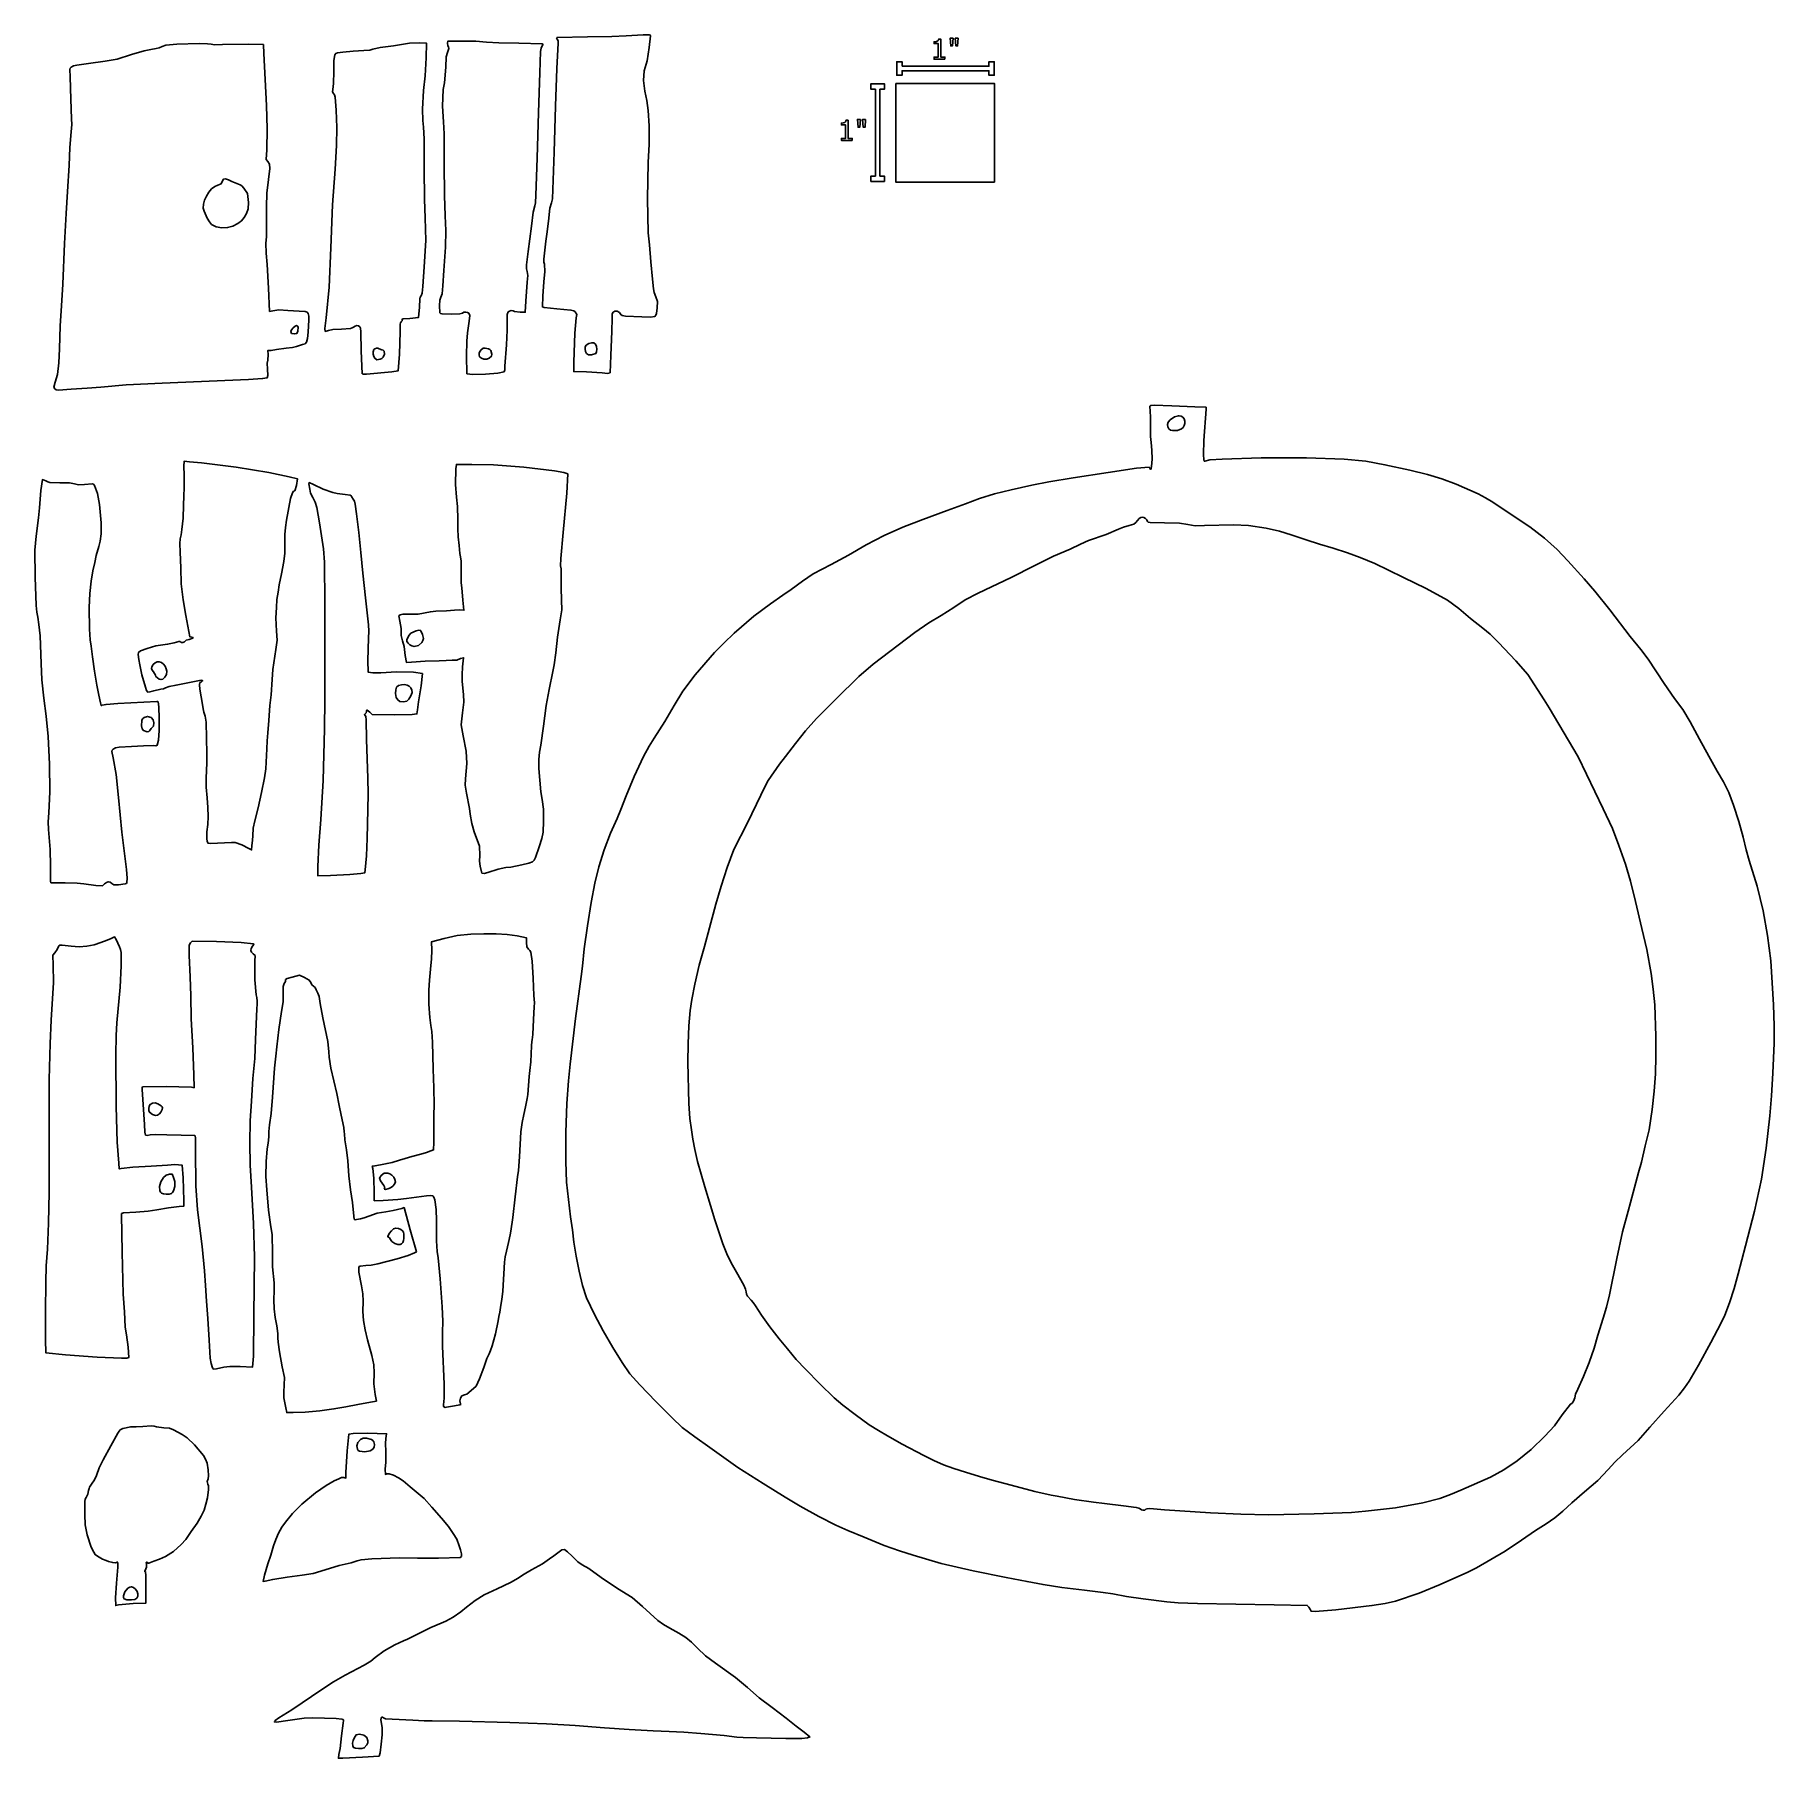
# Model space of a CAD drawing. Extents: x 7 to 454, y 0 to 443.
import ezdxf

# ---------------------------------------------------------------- set-up
doc = ezdxf.new("R2010")
doc.units = 0

msp = doc.modelspace()

# ---------------------------------------------------------------- linework, layer by layer
at = {"layer": 'Layer 1', "color": 7}
for points in [[(152.76585, 356.47285), (148.70471, 356.70033), (145.43814, 356.77753), (145.49094, 359.220666), (145.759012, 366.681607), (146.06631, 370.599582), (146.212402, 371.412374), (145.83546, 372.123942), (145.428903, 372.387785), (144.69922, 372.570034), (141.06725, 372.880722), (137.83604, 373.23285), (137.38669, 373.403706), (137.49361, 376.185738), (137.75469, 379.850634), (138.030064, 382.542303), (137.89065, 384.40491), (137.762054, 384.879146), (137.759872, 385.648078), (138.28701, 390.355986), (138.54569, 392.12169), (138.90693, 395.477178), (139.302125, 398.785685), (139.74421, 400.190934), (139.929071, 401.177503), (140.098824, 403.651895), (140.40099, 413.222586), (140.7711, 425.052849), (141.12121, 434.764263), (141.39128, 441.261131), (141.415127, 441.855691), (141.20916, 442.258884), (141.017519, 442.551342), (141.14486, 442.73658), (148.96961, 442.901555), (155.264957, 442.973526), (158.94591, 443.160226), (163.27187, 443.410064), (164.846496, 443.365888), (165.121774, 443.286152), (165.17799, 443.151393), (164.86513, 440.185166), (164.30953, 436.742027), (163.544319, 434.098609), (163.42155, 431.674266), (163.744401, 428.883229), (164.24594, 426.465419), (164.62421, 423.948787), (164.823882, 419.965801), (164.827554, 415.259773), (164.61782, 410.574018), (164.442562, 401.243788), (164.59042, 392.475474), (164.92722, 389.385474), (165.29736, 384.97119), (165.73599, 380.556918), (166.00494, 378.065202), (166.135849, 377.101509), (166.53168, 376.009386), (166.963432, 374.790893), (166.88058, 373.203966), (166.710715, 371.690368), (166.569524, 371.252417), (166.312999, 370.980082), (165.220458, 370.791416), (162.96612, 370.842678), (158.735649, 371.042493), (157.882485, 371.205599), (157.58008, 371.443242), (157.206512, 372.007367), (156.651977, 372.313554), (156.045929, 372.326233), (155.51782, 372.009834), (155.292365, 371.505222), (155.33586, 370.42911), (155.26306, 367.19007), (154.99216, 360.922302), (154.80205, 356.46388), (154.166635, 356.307248), (152.76595, 356.47388), (152.76585, 356.47285)], [(11.86402, 352.31522), (11.674006, 352.800584), (11.99646, 354.03678), (12.53901, 356.04798), (12.962903, 359.001149), (13.08258, 362.581118), (13.3048, 368.496238), (13.60324, 373.705098), (13.90806, 379.267098), (14.38461, 389.684792), (14.77107, 397.453928), (15.11288, 403.1042), (15.53764, 409.813904), (15.79393, 414.419504), (16.08695, 418.4411), (16.29057, 420.364166), (16.18837, 421.832552), (15.97971, 426.816092), (15.81585, 432.591584), (15.737088, 434.487987), (15.845831, 434.838111), (16.08626, 435.094304), (16.658991, 435.411179), (17.53026, 435.594548), (20.58187, 436.044224), (24.81958, 436.643648), (27.891344, 437.171942), (31.61758, 438.301976), (34.852619, 439.316784), (36.61021, 439.64834), (37.94148, 439.902752), (38.75638, 440.095856), (39.49533, 440.423384), (40.475454, 440.731779), (43.27126, 440.978012), (49.032219, 441.173654), (51.141165, 441.121831), (52.1097, 440.970812), (52.974646, 440.857872), (55.04029, 440.875892), (61.817058, 440.98175), (65.57992, 440.888492), (65.70232, 438.624332), (66.34395, 425.264096), (66.553078, 419.215925), (66.42055, 413.843024), (66.26244, 411.33878), (66.72957, 410.783624), (67.114086, 410.118992), (67.19354, 409.050152), (66.91299, 406.194416), (66.427908, 402.686035), (66.3473, 399.131564), (66.344859, 391.434687), (66.20027, 389.76566), (66.23781, 387.266885), (66.56098, 384.339228), (66.8508, 378.207878), (67.17995, 372.244548), (67.97659, 372.386268), (69.576998, 372.655444), (71.85047, 372.475168), (74.80737, 372.314288), (76.355721, 372.258059), (76.818037, 372.06375), (77.107414, 371.674854), (77.250077, 371.028527), (77.272252, 370.061924), (77.06004, 366.916518), (76.896131, 365.266573), (76.671941, 364.342512), (76.279851, 363.906886), (75.61224, 363.722248), (74.10561, 363.253738), (73.047798, 362.957159), (71.45702, 362.755988), (68.96357, 362.417058), (67.53974, 362.228158), (66.73275, 362.228158), (66.81045, 361.154548), (66.68996, 359.697838), (66.574133, 358.944838), (66.64066, 357.372448), (66.709987, 355.800711), (66.57266, 355.19258), (65.358854, 354.953056), (61.69986, 354.7088), (39.47508, 353.75022), (30.25507, 353.340956), (23.71004, 352.77174), (20.17862, 352.51308), (16.07941, 352.25344), (12.856943, 352.005094), (12.206409, 352.088564), (11.86412, 352.31534), (11.86402, 352.31522)], [(90.94439, 356.19637), (90.76421, 362.1413), (90.653061, 367.037236), (90.549227, 367.903183), (90.37902, 368.257472), (90.022207, 368.512062), (89.603661, 368.587433), (89.165535, 368.484923), (88.74998, 368.205872), (88.448025, 367.987008), (87.977897, 367.855368), (85.64862, 367.71326), (83.416882, 367.571964), (82.28886, 367.317152), (81.46698, 367.103504), (81.40108, 367.82924), (81.74279, 370.633724), (82.474981, 378.489999), (82.8803, 388.643984), (83.3168, 399.679676), (84.024872, 408.840649), (84.380424, 414.955576), (84.442026, 419.524259), (84.26825, 424.046504), (84.031753, 427.353942), (83.883146, 427.953614), (83.65004, 428.291914), (83.339011, 428.767568), (83.43824, 429.351341), (83.589804, 430.878905), (83.66021, 433.949315), (83.696883, 436.822109), (83.93139, 438.252866), (84.200874, 438.593586), (84.613468, 438.773124), (85.99285, 438.914422), (88.70833, 439.210531), (91.44518, 439.39639), (92.921865, 439.472872), (93.74062, 439.691506), (95.59462, 440.106428), (99.03775, 440.604985), (103.148759, 441.219985), (105.83575, 441.320643), (107.51317, 441.262193), (107.44997, 437.465914), (107.233555, 432.850405), (106.72947, 429.078784), (106.554443, 424.28355), (106.608052, 421.388212), (106.75227, 419.612182), (106.915138, 416.607115), (106.97299, 409.03795), (107.041221, 401.054494), (107.22394, 396.324826), (107.361018, 390.488822), (106.96111, 383.699998), (106.59479, 378.667714), (106.457965, 376.930736), (106.14267, 376.241458), (105.945982, 375.953187), (105.82653, 375.494722), (105.70947, 373.328038), (105.51655, 370.685254), (103.23034, 370.438066), (101.568904, 370.296779), (101.26657, 370.211484), (101.24474, 370.104346), (101.291176, 369.864307), (101.05481, 369.56197), (100.856228, 369.32353), (100.753116, 368.944033), (100.74189, 367.019026), (100.599631, 361.249682), (100.291, 356.97721), (98.64654, 356.70807), (92.13166, 356.13939), (91.317861, 356.101702), (90.9445, 356.19639), (90.94439, 356.19637)], [(117.9552, 356.18751), (117.84492, 360.822501), (117.893371, 364.613257), (118.09603, 366.714417), (118.56554, 369.772233), (118.687925, 371.209138), (118.46114, 371.758653), (118.08837, 371.996825), (117.606531, 372.092589), (117.135351, 372.040466), (116.79456, 371.834973), (116.083658, 371.622117), (113.85396, 371.570109), (111.563196, 371.621289), (111.159195, 371.714593), (111.00932, 371.879109), (110.88244, 373.777245), (110.948354, 375.170352), (111.25195, 375.896109), (111.578448, 376.763944), (111.74458, 378.809529), (112.0162, 382.782381), (112.39261, 388.785801), (112.529281, 393.048778), (112.37931, 396.819789), (112.198535, 402.101729), (112.11646, 410.239197), (112.047673, 417.918484), (111.88296, 420.989991), (111.679954, 425.074704), (111.85116, 429.308878), (112.19933, 431.074591), (112.48334, 435.047443), (112.63705, 437.744826), (112.9287, 438.893301), (113.248112, 439.896525), (113.223183, 440.278279), (113.07278, 440.552611), (112.94036, 441.250067), (112.99836, 441.757146), (116.79464, 441.807066), (120.273291, 441.778027), (122.97462, 441.555761), (126.156769, 441.314046), (131.29947, 441.218471), (137.43367, 441.063096), (137.482651, 440.844212), (137.24472, 440.427103), (137.026881, 440.005739), (136.897086, 439.107723), (136.72898, 433.594365), (136.40302, 423.393741), (136.01917, 411.651765), (135.723205, 402.172626), (135.574865, 400.175887), (135.39433, 399.380073), (134.95258, 397.748777), (134.53711, 394.171221), (133.74403, 387.638085), (133.293825, 384.220666), (133.290796, 383.21087), (133.42574, 382.504401), (133.603159, 381.519282), (133.45924, 379.780665), (133.08968, 374.924961), (132.95092, 372.011541), (131.65454, 372.036621), (130.16252, 372.257337), (129.822059, 372.422845), (129.360374, 372.444397), (128.893415, 372.333188), (128.53713, 372.100413), (128.290961, 371.495004), (128.33133, 369.896193), (128.328599, 367.415865), (128.09438, 363.671505), (127.7431, 358.140345), (127.679569, 357.235426), (127.52135, 356.71118), (125.909837, 356.384442), (122.697862, 356.129114), (119.506119, 356.033909), (117.9553, 356.18754), (117.9552, 356.18751)], [(240.95809, 437.140546), (238.16228, 437.140546), (238.16228, 437.667795), (239.23759, 437.667795), (239.23759, 441.129603), (238.16228, 441.129603), (238.16228, 441.601352), (238.63056, 441.636042), (239.00865, 441.743573), (239.2584, 441.962104), (239.36593, 442.322853), (239.90359, 442.322853), (239.90359, 437.667797), (240.95809, 437.667797), (240.95809, 437.140546)], [(243.05321, 442.537913), (242.90405, 440.52951), (242.44618, 440.52951), (242.29702, 442.537913), (243.05321, 442.537913)], [(244.39215, 442.537913), (244.24299, 440.52951), (243.78511, 440.52951), (243.63596, 442.537913), (244.39215, 442.537913)], [(229.929728, 435.302555), (252.276179, 435.302555), (252.276179, 436.471833), (253.658786, 436.471833), (253.658786, 432.993232), (252.276179, 432.993232), (252.276179, 434.162509), (229.929728, 434.162509), (229.929728, 432.993232), (228.547121, 432.993232), (228.547121, 436.471833), (229.929728, 436.471833), (229.929728, 435.302555)], [(224.227207, 429.414585), (224.227207, 407.068131), (225.396484, 407.068131), (225.396484, 405.685518), (221.917879, 405.685518), (221.917879, 407.068131), (223.087156, 407.068131), (223.087156, 429.414585), (221.917879, 429.414585), (221.917879, 430.797196), (225.396484, 430.797196), (225.396484, 429.414585), (224.227207, 429.414585)], [(228.30887, 430.923791), (253.70887, 430.923791), (253.70887, 405.523791), (228.30887, 405.523791), (228.30887, 430.923791)], [(217.11303, 416.228748), (214.31722, 416.228748), (214.31722, 416.755997), (215.39253, 416.755997), (215.39253, 420.217804), (214.31722, 420.217804), (214.31722, 420.689554), (214.7855, 420.724244), (215.16359, 420.831775), (215.41334, 421.050306), (215.52087, 421.411056), (216.05853, 421.411056), (216.05853, 416.756), (217.11303, 416.756), (217.11303, 416.228748)], [(219.20815, 421.626115), (219.05899, 419.617712), (218.60112, 419.617712), (218.45196, 421.626115), (219.20815, 421.626115)], [(220.54708, 421.626115), (220.39793, 419.617712), (219.94005, 419.617712), (219.7909, 421.626115), (220.54708, 421.626115)], [(57.66354, 394.174784), (58.953753, 394.876994), (59.89373, 395.582319), (60.597405, 396.396052), (61.17871, 397.423484), (61.635705, 398.657731), (61.70954, 400.304312), (61.48881, 402.614324), (60.566465, 403.93365), (59.9758, 404.531359), (59.56987, 404.78162), (57.48523, 405.674348), (56.558145, 406.14096), (55.802868, 406.326936), (55.277792, 406.228295), (55.04131, 405.841052), (54.68076, 405.088277), (53.86151, 404.704232), (53.032617, 404.376684), (52.233749, 403.755143), (51.504456, 402.913733), (50.88429, 401.926576), (50.4128, 400.867795), (50.129536, 399.811513), (50.07405, 398.831854), (50.28589, 398.00294), (51.11786, 396.26294), (51.680067, 395.286767), (52.24289, 394.643324), (53.424298, 394.047663), (54.869575, 393.758223), (56.356672, 393.794199), (57.66354, 394.174784), (57.66354, 394.174784)], [(74.43843, 367.180648), (74.518997, 368.194544), (74.377525, 368.482162), (74.1236, 368.584538), (73.717914, 368.410917), (73.238209, 367.996042), (72.83789, 367.498898), (72.67036, 367.078468), (72.833924, 366.576368), (73.57585, 366.465678), (74.176479, 366.569637), (74.43843, 367.180648), (74.43843, 367.180648)], [(95.61136, 359.952872), (96.05337, 360.156088), (96.397134, 360.467679), (96.763199, 361.257383), (96.65611, 362.004764), (96.40843, 362.263453), (96.02242, 362.392604), (95.33858, 362.613308), (95.030728, 362.760204), (94.634048, 362.769599), (94.257913, 362.656211), (94.0117, 362.43476), (93.838868, 361.88077), (93.830785, 361.255991), (93.975807, 360.663904), (94.26229, 360.207992), (94.800509, 359.806166), (95.61136, 359.952872), (95.61136, 359.952872)], [(123.68565, 360.215193), (124.245259, 360.7122), (124.38441, 361.276545), (124.141534, 362.162701), (123.868844, 362.466136), (123.52779, 362.625561), (122.60593, 362.834253), (122.128531, 362.81245), (121.59063, 362.389941), (121.240503, 361.952391), (121.062512, 361.510484), (121.056013, 361.061104), (121.22036, 360.601137), (121.655502, 360.178368), (122.309954, 359.957697), (123.035931, 359.96226), (123.68565, 360.215193), (123.68565, 360.215193)], [(151.08257, 361.393994), (151.287707, 361.816831), (151.352875, 362.492453), (151.279316, 363.217544), (151.06827, 363.788786), (150.646903, 364.122462), (150.052353, 364.187612), (149.363875, 363.992275), (148.66073, 363.54449), (148.409744, 363.128068), (148.344603, 362.547272), (148.4596, 361.938324), (148.74903, 361.437446), (149.224905, 361.102851), (149.97915, 361.090574), (151.08272, 361.393994), (151.08257, 361.393994)], [(294.799279, 348.101044), (293.920721, 348.026517), (293.698058, 347.84783), (293.912622, 345.128513), (293.903745, 342.053359), (293.873209, 340.026384), (294.029819, 338.507328), (294.230368, 336.544838), (294.265751, 334.264384), (294.149711, 332.375664), (294.039203, 331.799986), (293.895993, 331.588379), (293.745604, 331.853478), (293.52391, 332.203328), (290.258992, 331.893982), (282.934901, 330.811683), (273.940111, 329.421071), (267.713124, 328.366875), (263.302552, 327.504911), (258.026899, 326.318434), (253.702634, 325.299366), (249.897189, 324.101519), (246.264835, 322.768762), (241.50803, 320.994733), (235.281042, 318.673414), (230.122145, 316.720044), (225.302705, 314.592747), (220.694044, 312.230217), (216.167487, 309.57115), (211.688176, 307.165085), (207.081184, 304.737103), (204.319143, 302.825315), (201.378753, 300.676081), (199.216607, 299.223467), (196.1031, 297.049971), (191.782499, 293.816532), (186.755382, 289.45456), (184.039384, 286.921319), (181.639531, 284.485106), (176.668658, 278.711565), (173.472601, 274.550345), (171.280875, 270.875357), (168.884253, 266.781861), (166.133916, 262.486753), (164.853565, 260.405653), (163.42704, 257.783383), (161.022622, 252.626882), (158.958663, 247.611182), (157.532904, 244.065162), (156.577919, 241.816206), (154.868514, 238.000126), (153.262082, 233.71532), (151.881486, 229.318808), (150.849591, 225.167612), (149.921101, 220.169433), (148.965393, 214.15874), (148.155839, 208.301265), (147.665811, 203.762741), (147.313386, 201.138104), (145.881843, 190.321472), (144.55696, 178.595342), (144.10791, 174.27105), (143.668055, 168.500739), (143.405452, 160.969113), (143.359458, 153.580462), (143.569431, 148.239073), (144.642235, 139.331119), (145.075278, 135.958188), (145.424181, 132.833619), (146.026487, 129.171327), (146.814779, 125.334861), (147.721638, 121.687772), (148.756184, 118.492955), (150.797918, 114.163693), (152.985414, 110.001665), (155.45856, 105.702725), (157.880312, 101.829592), (159.913622, 98.944984), (162.442246, 96.122294), (166.572816, 91.801941), (170.730686, 87.602551), (173.341209, 85.142748), (176.643867, 82.732582), (180.449311, 80.002508), (187.666868, 74.820072), (194.202971, 70.747792), (199.877561, 67.21881), (203.751459, 64.87348), (208.480279, 62.259761), (212.928291, 59.982934), (215.959763, 58.648279), (220.146048, 56.947619), (225.343315, 54.769525), (229.275723, 53.373156), (232.773166, 52.241957), (240.029914, 50.169145), (248.253864, 48.266492), (256.729304, 46.532759), (262.091767, 45.491493), (266.242942, 44.713222), (271.086028, 43.938099), (276.880501, 43.244072), (281.723614, 42.639473), (284.145686, 42.290647), (287.67688, 41.663059), (292.015496, 41.076766), (298.069895, 40.30265), (300.982105, 40.044735), (305.990727, 39.837251), (325.688313, 39.471171), (334.193227, 39.353352), (334.639182, 38.934279), (335.085666, 38.227843), (335.199357, 37.826841), (336.261625, 37.799317), (341.572077, 38.251099), (350.860752, 39.293556), (354.287802, 39.865354), (356.883786, 40.468014), (363.025779, 42.473884), (368.382299, 44.717878), (373.22594, 46.886745), (375.398844, 47.792444), (377.772326, 48.981997), (385.160591, 53.310105), (389.346374, 56.155934), (392.978702, 58.657592), (395.7377, 60.375785), (397.91716, 61.905686), (399.953988, 63.579384), (402.285091, 65.72897), (405.571212, 68.576862), (408.997635, 71.489752), (411.635428, 74.301062), (413.398612, 76.211514), (415.376287, 78.106507), (419.343997, 81.79024), (422.355696, 85.190822), (426.07224, 89.341971), (429.867813, 93.418249), (431.317863, 95.289768), (432.474964, 97.056735), (434.906852, 101.12626), (438.098887, 107.007543), (440.692012, 111.914737), (441.705016, 114.041777), (442.878923, 117.174756), (444.060212, 120.868743), (445.095361, 124.678803), (446.984113, 131.857152), (449.32591, 140.806395), (451.076673, 148.981704), (452.342302, 156.949646), (453.228696, 165.276789), (453.673645, 170.465606), (454.058306, 176.262064), (454.369207, 184.0167), (454.390252, 188.453197), (454.234511, 193.864946), (453.49484, 205.146643), (452.698454, 211.703312), (451.544562, 218.035959), (449.980882, 224.388663), (447.955133, 231.005503), (447.174296, 233.77328), (446.408136, 237.028084), (445.265382, 241.037962), (443.915642, 245.251925), (442.695742, 248.460401), (441.376252, 251.200863), (439.72774, 254.010784), (437.548528, 257.787812), (435.16781, 262.198913), (432.731795, 266.693702), (430.852925, 269.849466), (428.765616, 272.694894), (426.06761, 276.549948), (421.960938, 282.82454), (420.082954, 285.288939), (417.329598, 288.619133), (412.093791, 295.433528), (408.266615, 300.315659), (405.484905, 303.476428), (401.304282, 308.06427), (398.547527, 310.996544), (395.302782, 313.884008), (391.476969, 316.803019), (386.977007, 319.829932), (381.938553, 323.142908), (380.092147, 324.32762), (378.222706, 325.340094), (372.533976, 327.774664), (368.832273, 329.168093), (365.151198, 330.302772), (360.57769, 331.428746), (354.198692, 332.796055), (349.323949, 333.699364), (343.696493, 334.213021), (334.031938, 334.576501), (322.331164, 334.580537), (312.343202, 334.276921), (309.163096, 334.025928), (307.81708, 333.717444), (307.708853, 333.754882), (307.615881, 334.104685), (307.488657, 335.474459), (307.559747, 339.026159), (308.176225, 347.069586), (308.188661, 347.588414), (305.247768, 347.699002), (299.366987, 347.953766), (294.799306, 348.101044), (294.799279, 348.101044)], [(301.223698, 345.391137), (301.071246, 345.390079), (300.036944, 345.110713), (298.924102, 344.353967), (298.377652, 343.746145), (298.242483, 343.139057), (298.339589, 342.547508), (298.613528, 342.06896), (299.038229, 341.733754), (299.587623, 341.572228), (300.825534, 341.603876), (301.828297, 342.026464), (302.272498, 342.41178), (302.564866, 342.870782), (302.702509, 343.396871), (302.68253, 343.983447), (302.497952, 344.581872), (302.178985, 345.017412), (301.747083, 345.287887), (301.223698, 345.391113), (301.223698, 345.391137)], [(45.18541, 333.7218), (45.076744, 332.422751), (45.17351, 330.09768), (45.18921, 326.96144), (45.08727, 324.71123), (45.03787, 322.3752), (44.88633, 319.02397), (44.59256, 316.16082), (44.39104, 314.78528), (44.17051, 313.77421), (44.048403, 312.558148), (44.15101, 310.28799), (44.27932, 306.28717), (44.409676, 302.185931), (44.91936, 298.06826), (45.64789, 293.97898), (46.62077, 288.54459), (47.08344, 288.45149), (47.44805, 288.35967), (47.446514, 288.214521), (46.45784, 287.86932), (45.66426, 287.641209), (45.40621, 287.39626), (45.242488, 287.20799), (44.870896, 287.087951), (44.491049, 287.072225), (44.30256, 287.19689), (44.175191, 287.318643), (43.840921, 287.32589), (42.56599, 286.99826), (40.916658, 286.606935), (37.92601, 286.21201), (36.8092, 285.91302), (35.62763, 285.50339), (33.97317, 284.93062), (33.439553, 284.541038), (33.32889, 283.96157), (33.50714, 282.69904), (33.78157, 281.29993), (34.304313, 278.731035), (35.19334, 275.6144), (35.508511, 274.722676), (35.81498, 274.33561), (36.345242, 274.349419), (37.33179, 274.66032), (39.17455, 275.04669), (39.874779, 275.182795), (40.4058, 275.43938), (41.312013, 275.78537), (43.09451, 276.13715), (47.79447, 277.02273), (49.548167, 277.352641), (49.879964, 277.330939), (49.93337, 277.1914), (49.60518, 276.97956), (49.20158, 276.77254), (49.121897, 276.174443), (49.177015, 275.078796), (49.53561, 273.10723), (49.88502, 271.13163), (50.032808, 269.974964), (50.27745, 269.14229), (50.579984, 268.155003), (50.806452, 266.596537), (50.95822, 262.48036), (50.99382, 258.4873), (51.026301, 256.152771), (50.82707, 252.13552), (50.834739, 249.812139), (51.05702, 247.11333), (51.291775, 244.616121), (51.361754, 242.340826), (51.266716, 240.257736), (51.00642, 238.33714), (50.998378, 236.639791), (51.135725, 235.864099), (51.33295, 235.44183), (51.91877, 235.34493), (57.37351, 235.63786), (58.34156, 235.59386), (60.030526, 235.04653), (61.79294, 234.1161), (62.50903, 233.70642), (62.62834, 234.76322), (62.75425, 236.22086), (62.85979, 237.34259), (62.905589, 239.296486), (63.32974, 241.19759), (64.248604, 244.558844), (65.06477, 248.502), (65.83819, 252.21209), (66.21195, 254.59883), (66.43356, 259.73727), (66.54338, 261.73104), (66.68641, 263.8082), (66.93992, 267.00327), (67.12728, 269.59327), (67.20768, 270.84365), (67.55435, 273.63841), (67.81565, 277.52952), (67.958375, 280.09594), (68.79911, 285.2561), (69.102407, 287.664526), (68.93229, 289.9682), (68.7874, 293.45234), (68.90001, 296.10026), (69.055986, 298.100989), (69.37415, 300.01801), (69.6449, 301.93348), (70.219, 304.77035), (70.85719, 307.94979), (71.04563, 310.01468), (71.07473, 311.50351), (71.09013, 312.0845), (71.11343, 314.83229), (71.23798, 316.6257), (71.48383, 318.51407), (72.52856, 324.07705), (73.049676, 325.575055), (73.351333, 325.998128), (73.64136, 326.13178), (74.076421, 327.478145), (74.36428, 329.13966), (72.19646, 329.65169), (66.97222, 330.7759), (58.569211, 332.165833), (49.63686, 333.25392), (46.55892, 333.58858), (45.1854, 333.72183), (45.18541, 333.7218)], [(143.88928, 330.49114), (142.880124, 330.802677), (140.455748, 331.21632), (132.60659, 332.16521), (124.805325, 332.811447), (119.18092, 332.87834), (116.508, 332.86294), (115.23845, 332.89824), (115.13224, 331.76672), (115.001339, 327.682395), (115.23811, 324.47215), (115.541454, 322.097427), (115.58205, 318.74889), (115.570527, 316.279485), (115.70317, 314.29011), (115.91018, 312.06599), (116.127458, 309.995375), (116.33281, 309.13937), (116.44697, 308.03758), (116.47947, 302.46004), (116.59602, 301.11913), (116.92512, 298.0015), (117.15223, 295.35667), (116.02256, 295.43917), (114.71795, 295.38047), (112.66378, 295.22292), (109.968889, 295.158215), (108.54653, 294.96238), (105.395498, 294.402138), (103.2862, 294.37642), (101.467689, 294.346645), (100.73422, 294.171057), (100.38339, 293.92921), (100.702, 292.57404), (101.02994, 290.66996), (101.050101, 288.840295), (101.37063, 287.49924), (101.810971, 286.082666), (102.08227, 283.7487), (102.42607, 281.89658), (103.69861, 282.05424), (107.1991, 282.2726), (110.808929, 282.314059), (112.63708, 282.47797), (114.17465, 282.48827), (115.3413, 282.53517), (116.32094, 282.9266), (117.0865, 283.15791), (116.82557, 280.84637), (116.6892, 278.762208), (116.72707, 276.99792), (117.07537, 273.72312), (117.12544, 271.691653), (116.84434, 268.95025), (116.42646, 265.91646), (117.00812, 263.08161), (117.78743, 259.14598), (117.899833, 255.959031), (117.60902, 252.03835), (117.528047, 250.401451), (117.85392, 248.34612), (118.650446, 244.3373), (118.78836, 242.87695), (119.188674, 240.528551), (119.84776, 238.40165), (121.16922, 234.69363), (121.24202, 232.30746), (121.225004, 230.796085), (121.37409, 229.51625), (121.69195, 228.10606), (121.80363, 227.73067), (122.372717, 227.640885), (123.33827, 227.8787), (126.013051, 228.774866), (127.95455, 229.18138), (129.226699, 229.3036), (132.03658, 229.90684), (133.87638, 230.32965), (134.821719, 230.642559), (135.261369, 231.047108), (135.5841, 231.74484), (136.52699, 234.53365), (137.18999, 236.60454), (137.548578, 238.313717), (137.692849, 241.119657), (137.613633, 244.192631), (137.30176, 246.70291), (136.96282, 248.6519), (136.70912, 251.67033), (136.481147, 254.688766), (136.43668, 256.991485), (136.582721, 258.870881), (136.92627, 260.61935), (137.62392, 265.53895), (138.331627, 270.863615), (139.08156, 274.98162), (140.01728, 279.59465), (140.43843, 281.33161), (140.83304, 284.42302), (141.252094, 288.416757), (141.97303, 292.87029), (142.354958, 295.517771), (142.28636, 297.95589), (142.22726, 301.13142), (142.22426, 303.61812), (142.19536, 305.35649), (142.18426, 306.02283), (142.064742, 306.812878), (142.111944, 308.65938), (142.70016, 315.40479), (143.626586, 325.45498), (143.88876, 330.49103), (143.88928, 330.49114)], [(24.19492, 224.44822), (24.70289, 224.98617), (25.177758, 225.369967), (25.646386, 225.512736), (26.103317, 225.414172), (26.54309, 225.07397), (27.090404, 224.701126), (28.25976, 224.70551), (30.03279, 224.97838), (30.300746, 225.111708), (30.441217, 225.316324), (30.49581, 226.4279), (30.32166, 228.63759), (29.47364, 235.55652), (29.1481, 238.23752), (28.25304, 247.23179), (27.633155, 253.072527), (26.93581, 257.41412), (26.576556, 258.989151), (26.669375, 259.34756), (26.94481, 259.6548), (27.506935, 259.959242), (28.449135, 260.161899), (31.63238, 260.28319), (34.73296, 260.45837), (37.16382, 260.54367), (37.8905, 260.511264), (38.23612, 260.66512), (38.534556, 261.935449), (38.724663, 264.444046), (38.777335, 267.52104), (38.66347, 270.49656), (38.508502, 271.765561), (38.366914, 271.921008), (38.1188, 271.92385), (28.09255, 271.3642), (25.094222, 271.159472), (24.08866, 270.9115), (23.926651, 270.792309), (23.823202, 270.830385), (23.67266, 271.56677), (23.2298, 273.52376), (22.65774, 276.11842), (22.06243, 279.66395), (21.61904, 283.38311), (21.26246, 286.09044), (21.022265, 287.791326), (20.820685, 290.517024), (20.69919, 296.09653), (20.897126, 299.667466), (21.218721, 302.82458), (21.657146, 305.514909), (22.20557, 307.68549), (22.55231, 309.4151), (23.17656, 311.79841), (23.53598, 313.137304), (23.77447, 315.02561), (23.846911, 317.881049), (23.41014, 322.56108), (22.847042, 325.375498), (22.11101, 327.4786), (21.875206, 327.768608), (21.515696, 327.89276), (19.52254, 327.73233), (18.020705, 327.626525), (16.98471, 327.86203), (15.690461, 328.120463), (13.21077, 328.18244), (10.643518, 328.24423), (10.075572, 328.377819), (9.57844, 328.62996), (8.69994, 328.97619), (8.321397, 326.150036), (7.93305, 321.696), (7.715164, 319.179688), (7.07937, 314.43133), (6.732129, 310.831988), (6.82201, 303.88004), (7.063085, 296.617474), (7.240156, 294.838374), (7.50156, 293.58817), (7.808014, 291.734561), (8.074907, 288.811934), (8.35474, 281.65348), (8.55058, 277.5018), (9.06477, 272.74551), (9.64149, 268.16182), (10.19831, 262.910333), (10.533941, 255.782338), (10.596979, 248.621203), (10.33602, 243.2703), (10.145702, 240.93137), (10.26002, 238.92949), (10.706864, 233.831128), (10.73907, 229.58898), (10.77367, 225.69723), (10.89152, 225.26469), (14.5161, 225.25969), (17.63275, 225.193879), (19.37369, 224.9636), (22.40037, 224.56), (24.19492, 224.44822)], [(106.50853, 279.0844), (106.50853, 279.0844), (104.16292, 279.41253), (99.821185, 279.526139), (95.81719, 279.24767), (93.74135, 279.27917), (92.52178, 279.45126), (92.46908, 282.41385), (92.59775, 288.14425), (92.695354, 289.962487), (92.64878, 291.638624), (91.83035, 298.52245), (91.14048, 304.92256), (90.61957, 310.19822), (90.10127, 315.38704), (89.56745, 320.14385), (89.16748, 322.69409), (88.970625, 323.388236), (88.67861, 323.90488), (88.25588, 324.64126), (88.172422, 324.8277), (87.939905, 324.948936), (86.63894, 325.10788), (84.56516, 325.39625), (83.44068, 325.6784), (80.987474, 326.503457), (78.4844, 327.68757), (77.31497, 328.23071), (77.28447, 327.85346), (77.47669, 326.54399), (77.721226, 325.482376), (78.26115, 324.3653), (78.852814, 323.171681), (79.310894, 321.7902), (79.9892, 317.84941), (80.67754, 313.43883), (81.017709, 311.138364), (81.249846, 307.744471), (81.41443, 297.13855), (81.42043, 281.39843), (81.41013, 272.31732), (81.29594, 264.87954), (80.947214, 251.573767), (80.31306, 241.57398), (79.813012, 234.9127), (79.56789, 229.42019), (79.54939, 227.08495), (82.83655, 227.13865), (87.85278, 227.37688), (90.619, 227.66885), (91.65564, 227.77685), (91.77192, 228.55509), (92.137986, 232.218551), (92.26283, 236.60628), (92.45351, 244.12262), (92.558106, 248.169019), (92.43231, 252.16606), (92.14396, 262.11169), (92.032854, 267.134594), (91.934585, 268.003148), (91.77654, 268.30564), (91.57334, 268.5235), (91.78744, 268.70302), (92.001033, 268.948927), (92.08975, 269.29886), (92.134758, 269.614118), (92.284573, 269.692616), (92.98737, 269.12212), (93.56046, 268.52215), (99.24747, 268.49885), (103.849576, 268.526246), (105.08275, 268.71022), (105.23367, 269.72255), (105.51735, 271.79841), (106.162275, 275.907742), (106.50954, 279.08427), (106.50853, 279.0844)], [(291.758665, 319.307487), (292.190135, 319.216747), (292.59145, 318.97521), (292.906578, 318.628898), (293.07949, 318.223834), (293.230352, 318.056548), (293.805572, 317.957187), (297.464239, 317.85953), (301.324475, 317.741589), (303.518136, 317.413046), (305.379781, 317.109315), (307.756094, 317.131397), (315.21743, 317.368709), (319.085644, 317.15521), (323.63162, 316.500572), (327.042237, 315.672619), (330.069437, 314.737794), (333.961188, 313.457768), (337.334119, 312.400468), (340.870522, 311.381397), (344.598774, 310.128785), (347.799091, 308.95573), (351.585161, 307.434437), (355.150053, 305.645849), (358.955497, 303.822211), (364.821762, 300.974696), (370.285021, 297.970376), (373.228814, 295.783134), (376.269147, 293.250771), (379.366621, 290.767712), (381.26712, 289.19732), (383.414952, 287.049078), (387.859655, 282.378579), (390.980386, 278.832558), (395.195616, 272.346121), (396.49321, 270.270282), (403.927887, 257.626628), (410.368313, 244.238331), (412.736255, 239.203049), (414.402701, 234.811001), (416.105425, 230.02525), (417.43763, 225.681247), (418.694926, 220.429989), (420.335658, 213.535829), (421.638941, 208.087086), (422.724386, 201.946078), (423.22075, 197.895984), (423.641913, 193.817172), (423.924065, 185.773743), (423.947006, 180.629069), (423.808055, 176.088696), (423.482548, 171.677445), (422.945822, 166.920141), (422.183674, 161.684122), (421.210528, 157.549669), (420.195614, 153.397991), (419.497988, 150.747002), (418.391621, 146.902062), (417.417492, 142.963499), (416.810301, 140.777065), (415.346667, 135.476452), (413.869381, 128.606776), (411.999917, 119.267631), (411.191922, 116.045438), (410.336272, 113.212385), (409.032989, 108.888093), (408.045308, 105.559173), (406.758326, 101.876127), (405.313284, 98.218402), (403.851422, 94.965444), (403.291912, 93.652679), (403.063335, 92.784196), (402.946331, 92.284152), (402.659168, 91.752643), (402.297627, 91.330478), (401.957484, 91.158465), (399.860452, 88.347774), (397.839591, 85.564807), (395.37286, 82.874213), (391.803513, 79.462452), (388.2701, 76.569504), (384.780021, 74.200908), (381.340674, 72.362198), (373.744761, 69.027526), (371.119092, 67.922178), (368.372228, 66.890708), (363.971726, 65.742993), (356.898285, 64.439548), (349.182463, 63.561215), (345.636945, 63.228925), (335.950217, 62.883724), (324.274963, 62.660495), (317.080895, 62.808817), (309.312609, 63.139523), (297.483871, 63.925519), (293.686628, 64.245562), (293.003577, 64.223186), (292.713624, 64.093979), (292.370568, 63.892263), (291.982337, 63.843575), (291.585226, 63.945416), (291.215529, 64.195288), (290.881081, 64.400902), (290.222135, 64.567619), (286.931057, 64.964219), (282.034181, 65.542492), (279.215764, 65.90886), (274.33433, 66.635878), (269.87527, 67.452966), (268.319813, 67.7289), (264.122329, 68.669979), (257.985042, 70.301361), (253.096977, 71.596892), (249.897189, 72.476921), (246.246764, 73.600896), (243.231514, 74.539073), (240.582561, 75.508295), (238.089129, 76.59274), (235.540439, 77.876584), (229.919083, 80.867615), (226.198913, 82.975495), (223.86418, 84.322196), (221.492633, 85.794065), (217.897622, 88.463026), (214.667857, 90.848401), (212.468065, 92.774483), (208.788092, 96.325629), (205.060072, 100.087978), (202.71614, 102.647665), (200.455808, 105.342072), (198.309061, 107.888553), (195.929848, 110.98065), (193.755734, 114.028351), (192.224287, 116.441646), (191.656753, 117.271184), (191.06364, 117.888572), (190.13075, 118.905992), (189.8782, 119.459168), (189.790335, 120.005765), (189.638712, 120.692785), (189.181453, 121.755571), (187.335692, 125.039536), (185.947305, 127.456651), (184.829102, 129.769258), (183.805222, 132.381698), (182.699801, 135.698315), (181.753097, 138.552398), (180.620364, 142.271535), (179.162035, 146.998893), (177.257696, 153.545827), (176.567046, 156.638255), (176.12502, 159.309252), (175.766404, 161.662083), (175.343254, 164.592151), (175.034491, 168.502598), (174.768529, 179.114215), (174.848915, 183.802032), (175.083419, 188.438263), (175.432298, 192.434052), (175.855806, 195.200544), (176.638681, 199.179105), (177.714684, 204.055989), (179.066971, 208.881338), (180.349061, 213.638169), (181.96773, 219.770152), (183.358692, 224.346029), (184.94619, 229.171044), (186.6727, 233.841542), (190.131382, 240.692284), (193.596282, 247.783823), (194.496185, 249.726189), (195.514082, 251.55634), (198.425953, 255.739939), (199.908571, 257.748071), (202.50323, 261.109096), (205.083444, 264.375055), (207.920286, 267.477966), (212.95373, 272.61589), (218.818883, 278.35537), (222.529385, 281.524373), (233.213637, 289.65646), (236.803242, 292.103513), (240.037848, 294.053304), (243.237635, 296.0449), (246.148948, 298.008297), (249.550956, 299.754247), (258.041587, 303.768739), (263.927311, 306.781201), (268.943541, 309.266297), (273.181208, 311.05208), (275.896067, 312.348795), (277.955277, 313.310978), (282.449153, 314.895936), (285.593669, 316.185249), (286.948073, 316.758924), (288.357821, 317.167619), (289.578283, 317.498007), (290.076076, 317.913822), (290.927104, 318.963344), (291.343401, 319.22202), (291.758665, 319.30754), (291.758665, 319.307487)], [(106.125, 290.07417), (106.554614, 289.165476), (106.74536, 288.11054), (106.623462, 287.619735), (106.327665, 287.091759), (105.45826, 286.27247), (104.34469, 286.08238), (103.806079, 286.191924), (103.28179, 286.464426), (102.832043, 286.858671), (102.51706, 287.33344), (102.507511, 287.772585), (102.719841, 288.368573), (103.087453, 288.982473), (103.54375, 289.47536), (104.868041, 290.103849), (105.547728, 290.240778), (106.00031, 290.19002), (106.12501, 290.07418), (106.125, 290.07417)], [(37.22825, 281.37122), (37.71428, 281.878269), (38.203269, 282.129035), (38.723478, 282.130629), (39.30317, 281.89016), (39.869959, 281.468239), (40.297009, 280.946625), (40.576562, 280.337598), (40.70086, 279.65344), (40.641034, 278.879672), (40.22945, 278.18437), (39.719822, 277.651194), (39.24102, 277.53552), (38.759221, 277.663002), (38.282114, 277.948482), (37.914565, 278.311539), (37.76144, 278.67175), (37.27849, 279.51401), (36.912892, 279.98482), (36.783782, 280.407516), (36.889502, 280.847817), (37.22839, 281.37144), (37.22825, 281.37122)], [(103.84512, 274.2113), (103.67823, 273.78755), (103.50511, 273.34778), (103.01521, 272.46619), (102.441994, 272.005926), (101.58791, 271.84246), (100.715686, 271.860196), (100.13993, 272.30445), (99.711411, 272.940135), (99.57303, 273.92037), (99.607886, 274.885905), (99.854886, 275.550741), (100.351503, 275.96961), (101.13521, 276.19724), (101.880537, 276.229458), (102.557035, 276.092804), (103.1169, 275.803725), (103.51233, 275.37867), (103.768076, 274.78174), (103.84512, 274.2113), (103.84512, 274.2113)], [(35.62936, 264.10574), (34.68006, 264.42147), (34.339126, 264.861151), (34.18294, 265.61881), (34.244301, 266.98484), (34.481114, 267.407754), (34.88056, 267.73395), (35.781379, 268.055386), (36.67529, 267.74095), (37.217262, 267.152005), (37.407245, 266.372839), (37.242501, 265.573248), (36.72029, 264.92303), (36.21644, 264.32359), (36.044327, 264.14296), (35.62941, 264.10552), (35.62936, 264.10574)], [(27.2297, 211.36129), (26.41219, 210.92978), (25.38227, 210.50295), (23.73895, 209.91642), (22.008741, 209.304141), (20.109968, 208.92884), (18.11069, 208.799284), (16.07897, 208.92424), (13.74111, 209.2193), (13.125475, 209.235171), (12.90344, 208.99917), (12.515791, 208.127804), (11.87768, 207.25043), (11.33404, 206.61016), (11.48906, 204.10178), (11.53916, 199.60439), (10.91334, 189.91816), (10.653851, 183.943586), (10.464614, 174.621827), (10.41155, 154.1131), (10.433112, 145.641321), (10.302955, 137.650645), (10.044938, 131.037224), (9.68292, 126.69721), (9.535879, 122.523166), (9.45687, 114.958079), (9.463759, 107.680082), (9.57441, 104.36731), (14.65205, 103.796631), (22.77979, 103.19581), (29.006061, 102.944981), (30.414764, 102.973444), (30.91885, 103.10171), (30.753021, 105.74455), (30.30388, 108.9675), (30.016913, 110.91518), (29.77937, 114.84829), (29.44245, 119.43251), (29.18925, 130.2432), (29.01147, 139.95166), (29.074468, 140.171931), (29.593738, 140.324484), (32.72545, 140.54181), (35.92578, 140.79192), (38.1742, 141.14073), (41.1146, 141.60943), (43.8824, 141.98358), (45.09316, 142.09158), (45.07676, 143.47546), (44.899371, 149.329034), (44.65923, 152.61859), (42.794929, 152.740239), (40.85997, 152.64549), (36.69125, 152.38557), (31.922175, 152.096647), (28.99042, 151.76028), (28.45506, 151.66318), (28.32224, 153.10442), (27.945281, 158.516257), (27.7042, 167.69113), (27.603244, 181.008627), (27.697139, 185.97299), (27.88247, 189.22626), (28.738405, 198.411669), (28.97904, 203.9287), (28.943148, 207.312764), (28.807278, 208.063653), (28.5398, 208.77235), (27.68548, 210.678937), (27.2298, 211.36133), (27.2297, 211.36129)], [(112.034481, 90.446053), (112.340112, 90.29472), (112.712776, 90.358251), (114.781154, 90.721845), (116.144953, 90.915023), (116.339628, 91.029392), (116.316793, 91.188058), (116.111358, 91.952749), (116.254575, 92.692871), (116.678957, 93.253751), (117.317013, 93.480719), (117.943154, 93.734461), (119.032651, 94.614076), (120.306332, 95.7429), (121.150044, 97.634535), (122.289308, 100.534702), (123.065519, 102.888823), (123.683426, 104.051704), (124.011193, 104.905519), (124.408048, 106.17068), (125.284343, 109.23895), (125.961705, 112.553084), (126.170204, 113.655091), (126.3841, 114.824048), (126.694274, 116.610697), (126.967942, 118.006002), (127.20087, 120.172832), (127.61283, 127.643729), (127.761162, 129.056877), (128.098227, 130.490784), (128.62369, 132.680956), (129.038277, 134.692598), (129.226742, 135.656443), (129.788661, 139.171977), (130.399678, 144.426548), (130.967676, 149.640032), (131.249185, 151.249575), (131.451244, 154.768143), (131.850991, 161.150677), (132.18761, 163.586365), (132.631233, 165.66388), (133.063037, 167.592009), (133.431858, 169.728255), (133.638344, 170.815479), (133.991699, 175.424858), (134.170812, 176.997675), (134.394914, 179.209613), (134.558223, 183.341917), (134.690178, 184.408823), (134.74978, 184.855462), (134.91061, 186.184432), (135.08961, 190.052712), (135.256779, 193.298963), (135.322898, 194.331957), (135.201872, 196.275275), (134.998681, 200.695869), (134.731085, 205.098211), (134.373503, 207.381173), (134.158258, 207.846163), (133.820104, 208.195308), (133.32568, 208.805925), (133.319097, 209.849947), (133.299754, 211.078872), (130.841303, 211.591102), (128.345198, 211.919757), (125.47245, 212.101279), (122.320421, 212.132207), (118.986474, 212.009079), (115.439534, 211.681091), (112.10803, 210.936153), (108.835312, 210.076975), (108.928281, 207.926354), (108.834405, 205.564348), (108.634387, 203.944469), (108.333446, 200.166071), (108.151136, 197.599696), (108.171793, 194.044415), (108.361114, 190.637643), (108.684799, 188.516794), (108.904664, 187.028961), (109.096483, 184.263475), (109.269224, 177.327075), (109.421959, 172.525561), (109.500968, 168.052648), (109.456382, 165.53259), (109.461342, 162.06519), (109.403289, 158.396942), (109.375246, 156.529214), (108.628638, 156.311135), (107.533231, 155.884139), (106.056506, 155.472072), (103.735994, 154.809208), (102.037216, 154.299615), (100.627451, 153.929743), (98.743437, 153.306391), (97.416745, 153.038529), (95.663813, 152.676809), (94.256172, 152.420921), (93.582919, 152.379436), (93.726531, 151.771783), (93.975929, 149.22522), (94.060568, 145.495426), (94.104959, 143.456039), (96.382798, 143.55175), (100.194122, 143.815525), (102.354241, 144.039409), (107.518658, 144.725196), (108.597072, 144.808006), (109.169624, 144.735716), (109.45767, 144.404665), (109.682569, 143.711194), (110.045809, 141.228434), (110.10442, 138.403464), (110.122548, 133.112218), (110.286513, 130.429222), (110.509838, 128.764495), (111.035837, 123.324062), (111.542209, 116.151865), (111.75679, 112.487985), (111.621198, 109.534709), (111.674407, 106.068802), (112.082024, 96.29454), (112.082279, 92.690011), (111.930079, 90.934227), (111.907742, 90.665064), (112.034481, 90.446053), (112.034481, 90.446053)], [(64.000775, 194.803426), (63.903994, 195.736005), (63.682455, 196.40746), (63.367403, 200.284213), (63.343974, 205.109754), (63.470074, 206.524135), (62.902676, 206.976836), (62.501885, 207.402185), (62.348265, 207.85376), (62.440584, 208.35108), (62.777608, 208.913663), (63.065652, 209.376158), (62.993613, 209.564273), (59.873617, 209.922379), (53.465, 210.132174), (47.276245, 210.232954), (46.848891, 209.831422), (46.604528, 209.551194), (46.477539, 209.108453), (46.422039, 206.562896), (46.682494, 201.101215), (46.8985, 196.171822), (46.9937, 190.221635), (47.376496, 182.76646), (47.682936, 175.829411), (47.743393, 172.525219), (47.039047, 172.689552), (40.567928, 172.856302), (34.488922, 172.735536), (34.36268, 172.499859), (34.393858, 172.064792), (34.944719, 163.093259), (35.079141, 161.137511), (35.266664, 160.365778), (35.654361, 160.279786), (36.410774, 160.388003), (37.918255, 160.508786), (40.713872, 160.453117), (44.432507, 160.339929), (47.838484, 160.270185), (48.014477, 160.123892), (48.106999, 159.637768), (48.129949, 156.505539), (48.217929, 147.324658), (48.641546, 141.080668), (49.174311, 136.410672), (49.778407, 131.653866), (50.397504, 125.426879), (50.669311, 121.613656), (50.92667, 117.635624), (51.257902, 113.145968), (51.599505, 107.60523), (51.90653, 102.980858), (52.14349, 101.548621), (52.465591, 100.459425), (52.723708, 100.129807), (53.456745, 100.184523), (55.4163, 100.616005), (56.899632, 100.83759), (59.567475, 100.817538), (62.799303, 100.664582), (62.989522, 103.46694), (63.141938, 113.837932), (63.270076, 129.059207), (63.006022, 137.611769), (62.476856, 146.961951), (62.172757, 152.571462), (62.069871, 158.388245), (62.168295, 164.02203), (62.468125, 169.082545), (62.862936, 174.877018), (63.117703, 177.491337), (63.344136, 180.071937), (63.536776, 184.929109), (63.903699, 192.838182), (63.996197, 194.03759), (63.996197, 194.03759), (64.000695, 194.802923), (64.000775, 194.803426)], [(71.257966, 200.368763), (71.248706, 200.352723), (71.250201, 200.196139), (71.238861, 199.831905), (70.950939, 199.34914), (70.623215, 198.570335), (70.651498, 196.790291), (70.681633, 194.623534), (70.235036, 192.112647), (69.5281, 187.547839), (69.045446, 183.086221), (68.805381, 180.648843), (68.599768, 179.082456), (68.404165, 177.532347), (67.917724, 170.091792), (67.558547, 165.905003), (67.168591, 162.945487), (66.968633, 161.226652), (66.959091, 159.933722), (66.799882, 158.264776), (66.540698, 156.81642), (66.29632, 153.539563), (66.212605, 149.653199), (66.43993, 146.281813), (66.863739, 141.068357), (67.474581, 136.703996), (67.825373, 134.80323), (67.88377, 129.928996), (67.945465, 126.442788), (68.310418, 122.3336), (68.326365, 120.327211), (68.268465, 117.957134), (68.359906, 115.66309), (68.601455, 113.434235), (68.99388, 111.259726), (69.306199, 109.29084), (69.292375, 108.152154), (69.354008, 107.107546), (69.702951, 104.558628), (70.40819, 100.756178), (70.987885, 97.989927), (70.830396, 94.220733), (70.841395, 92.762041), (71.327256, 90.171025), (71.592314, 88.951655), (73.241058, 88.956898), (76.355649, 89.090832), (80.049203, 89.432835), (83.733889, 89.917079), (86.821878, 90.477734), (89.832878, 91.015202), (93.100726, 91.600671), (94.650698, 91.935002), (94.289434, 93.650256), (93.980782, 96.334046), (94.104106, 99.144661), (93.984686, 101.218023), (93.464045, 103.676494), (92.383704, 107.642439), (91.728183, 110.284133), (91.335515, 112.640937), (91.173292, 114.987883), (91.209106, 117.600002), (91.161759, 119.506583), (90.791708, 121.573402), (90.158197, 125.101149), (90.101763, 126.3237), (90.214611, 126.529592), (90.454567, 126.636615), (91.9336, 126.765474), (93.337658, 126.910154), (95.00573, 127.210333), (99.964909, 128.487189), (102.864637, 129.392673), (104.481807, 130.013875), (104.931297, 130.293198), (103.342101, 136.001105), (101.753614, 141.709184), (101.167261, 141.483216), (98.955864, 140.917928), (97.098961, 140.64205), (94.869614, 140.286284), (92.70359, 139.512353), (91.53455, 139.040729), (90.594055, 138.830971), (89.567611, 138.663377), (89.191764, 138.545738), (88.948882, 138.747421), (88.735542, 140.368246), (88.52595, 142.971583), (87.976805, 146.238147), (87.554834, 149.877022), (87.325196, 153.756981), (86.972545, 156.592024), (86.566512, 159.088572), (86.416348, 160.644368), (86.386859, 161.159659), (86.228454, 162.323991), (85.565979, 165.454334), (85.063265, 167.986996), (84.47527, 171.073728), (82.923669, 177.526077), (82.452742, 180.35845), (82.439773, 181.777753), (82.111559, 184.435202), (80.87079, 190.526177), (80.212791, 194.201695), (79.955785, 195.969906), (79.550478, 196.84141), (79.137274, 197.679089), (78.892401, 198.279041), (78.481035, 198.657054), (78.063329, 199.034327), (77.762583, 199.582032), (77.373199, 200.226197), (76.186682, 200.863632), (74.844564, 201.500076), (72.989862, 201.002744), (71.71714, 200.629304), (71.25757, 200.369083), (71.257966, 200.368763)], [(39.617811, 167.34053), (39.525286, 167.582138), (39.227657, 167.853689), (38.429628, 168.364729), (37.676764, 168.603977), (37.009466, 168.565745), (36.468135, 168.244346), (36.182391, 167.793116), (36.044416, 167.228436), (36.066237, 166.666967), (36.259882, 166.225366), (36.996521, 165.650397), (37.778642, 165.38251), (38.332281, 165.482792), (38.813869, 165.77658), (39.211408, 166.253288), (39.512904, 166.902328), (39.617811, 167.34053), (39.617811, 167.34053)], [(39.617811, 167.34053), (39.512904, 166.902328), (39.211408, 166.253288), (38.813869, 165.77658), (38.332281, 165.482792), (37.778642, 165.38251), (36.996521, 165.650397), (36.259882, 166.225366), (36.066237, 166.666967), (36.044416, 167.228436), (36.182391, 167.793116), (36.468135, 168.244346), (37.009466, 168.565745), (37.676764, 168.603977), (38.429628, 168.364729), (39.227657, 167.853689), (39.525624, 167.582138), (39.617811, 167.34053), (39.617811, 167.34053)], [(41.80348, 150.29887), (42.149893, 150.263649), (42.21432, 150.1149), (42.44427, 149.4426), (42.789228, 148.403588), (42.782925, 147.154121), (42.46958, 146.023501), (42.211584, 145.605666), (41.89341, 145.34103), (41.304771, 145.174158), (40.564325, 145.127478), (39.851119, 145.198048), (39.3442, 145.38293), (39.065851, 145.681548), (38.890522, 146.095132), (38.835785, 147.155238), (39.153723, 148.339337), (39.81807, 149.42352), (40.513179, 150.0705), (41.3689, 150.26844), (41.80348, 150.29894), (41.80348, 150.29887)], [(96.605582, 146.412276), (96.967064, 146.385853), (97.622787, 146.491652), (98.271111, 146.768798), (98.844514, 147.179253), (99.275474, 147.684979), (99.559681, 148.331123), (99.43001, 148.961563), (99.107811, 149.534204), (98.65791, 150.032593), (98.143049, 150.400301), (97.625972, 150.580897), (96.664911, 150.537527), (95.897816, 149.924168), (95.476382, 149.301253), (95.726323, 148.619809), (96.520179, 147.363557), (96.799565, 146.879438), (96.725621, 146.590228), (96.605863, 146.412594), (96.605582, 146.412276)], [(97.976486, 135.00065), (98.497386, 135.740657), (99.051965, 136.194438), (99.665893, 136.376254), (100.364837, 136.300366), (100.972914, 136.071332), (101.389126, 135.755544), (101.620741, 135.344935), (101.675027, 134.831434), (101.689183, 133.732481), (101.647579, 133.209074), (101.451101, 132.736302), (101.135586, 132.372779), (100.736872, 132.177118), (100.166469, 132.21493), (99.403845, 132.490273), (98.651383, 132.931674), (98.284743, 133.467536), (98.027128, 133.880331), (97.75372, 134.078446), (97.62894, 134.135458), (97.617569, 134.279102), (97.976486, 135.00065), (97.976486, 135.00065)], [(27.51559, 41.33333), (27.77298, 45.09547), (28.072174, 49.166412), (28.069613, 50.197711), (27.96507, 50.54406), (27.76687, 50.41434), (27.470167, 50.317394), (26.801597, 50.34829), (25.67809, 50.64608), (25.10762, 50.89066), (24.13422, 51.26854), (22.83771, 52.00303), (22.242797, 52.435989), (21.88637, 53.05665), (21.25838, 54.35393), (20.25101, 57.50014), (19.705051, 60.072326), (19.61693, 62.77577), (19.61993, 66.09846), (19.714804, 66.648665), (19.94881, 67.13965), (20.40364, 68.002606), (20.53891, 68.92146), (20.68676, 69.39795), (20.84818, 69.75218), (21.30427, 70.52904), (22.085775, 71.640395), (22.57247, 72.73522), (23.302792, 74.775909), (24.32245, 76.82835), (26.27454, 80.38324), (28.09657, 83.65325), (28.45892, 84.19477), (28.72913, 84.515998), (29.427879, 84.847746), (31.43969, 85.29502), (32.82806, 85.26322), (34.51661, 85.37813), (36.65568, 85.54324), (37.459211, 85.456731), (38.05885, 85.25841), (39.96152, 85.06005), (41.421751, 84.956394), (42.46961, 84.493), (44.63419, 83.35949), (45.988071, 82.495371), (47.83417, 80.65728), (50.16906, 77.90453), (50.68683, 77.00873), (51.052542, 75.919378), (51.333748, 74.261819), (51.448067, 72.70544), (51.31312, 71.91963), (51.122949, 71.219883), (51.29112, 70.52228), (51.427087, 70.079086), (51.449259, 69.173051), (51.1855, 67.06285), (50.78259, 65.41963), (50.317802, 63.890166), (49.573244, 62.277433), (48.492429, 60.475778), (47.01887, 58.37955), (45.58305, 56.29923), (44.397876, 55.0133), (42.41393, 53.23591), (40.407169, 51.965369), (38.78752, 51.23596), (37.39462, 50.71706), (36.112254, 50.231339), (35.817172, 50.225301), (35.72367, 50.37111), (35.5355, 50.54407), (35.424746, 50.367605), (35.4652, 49.8465), (35.493253, 49.212103), (35.30742, 48.72826), (35.041567, 48.145974), (35.062159, 48.007257), (35.19471, 48.02976), (35.304939, 46.998621), (35.32444, 44.01839), (35.29124, 39.90631), (32.09129, 39.80831), (28.28706, 39.50563), (27.55114, 39.30092), (27.51594, 41.33334), (27.51559, 41.33333)], [(65.51645, 45.49264), (65.87322, 47.12397), (66.75045, 50.00806), (67.44847, 52.30349), (68.17114, 54.67848), (68.755903, 56.336862), (69.494702, 57.95426), (70.347438, 59.452176), (71.27401, 60.75211), (73.0338, 62.96385), (75.445495, 65.366368), (79.01618, 68.30875), (81.736794, 70.167129), (83.79389, 71.37306), (84.94851, 71.92641), (85.63476, 72.227743), (86.22864, 72.23494), (86.78531, 72.12358), (86.79431, 73.51408), (87.120166, 79.118781), (87.55625, 83.42977), (88.696856, 83.596141), (92.4442, 83.63262), (97.26458, 83.49946), (97.11037, 82.32057), (96.97479, 80.980478), (97.05017, 78.94263), (97.05417, 76.20577), (96.868347, 74.421194), (96.98167, 73.05058), (97.30247, 73.22083), (97.906178, 73.217458), (99.025786, 72.821716), (100.340329, 72.171524), (101.52884, 71.4048), (103.30636, 69.88287), (106.90754, 66.85413), (108.94481, 64.64919), (111.44014, 61.75222), (113.16417, 59.63117), (114.4221, 57.86545), (115.358905, 56.350942), (115.93388, 54.71021), (116.2624, 53.62096), (116.53081, 52.60711), (116.56919, 51.956984), (116.23233, 51.70375), (110.669224, 51.491976), (105.23616, 51.53446), (100.571227, 51.597332), (93.49485, 51.34435), (90.703419, 51.098234), (89.72476, 50.82319), (88.13561, 50.3376), (85.079561, 49.654031), (81.48802, 48.53454), (78.339337, 47.556334), (75.57287, 47.10363), (71.6883, 46.57972), (67.98031, 46.02755), (66.00309, 45.57155), (65.51626, 45.49255), (65.51645, 45.49264)], [(93.02108, 79.07609), (93.702454, 79.541864), (94.094086, 80.087219), (94.195261, 80.710475), (94.00526, 81.40995), (93.769112, 81.754581), (93.395434, 82.01209), (92.08957, 82.33631), (91.248671, 82.358247), (90.5843, 82.03433), (89.899912, 81.277229), (89.613224, 80.360725), (89.745184, 79.522438), (89.974703, 79.206883), (90.31674, 78.99999), (91.707239, 78.89713), (93.02108, 79.07609), (93.02108, 79.07609)], [(84.89332, 0.04169), (84.974093, 0.968946), (85.33643, 2.50368), (85.70581, 5.77024), (86.05839, 9.06205), (86.181839, 9.746952), (86.068648, 9.957301), (85.75753, 10.101665), (84.297568, 10.258693), (81.31406, 10.35054), (78.266241, 10.406702), (76.0396, 10.333798), (70.62411, 9.54154), (69.059943, 9.314005), (68.390219, 9.359855), (68.572688, 9.713752), (69.5651, 10.41036), (72.86133, 12.50353), (80.57504, 17.7424), (83.59301, 19.702853), (86.57693, 21.38141), (91.540484, 23.978381), (93.212015, 25.026285), (94.34241, 25.90657), (96.61469, 27.675213), (99.37834, 29.16868), (101.58547, 30.21652), (102.64491, 30.67189), (108.68992, 33.64831), (111.31751, 34.8162), (112.50145, 35.269874), (114.41317, 36.362918), (116.405185, 37.693362), (117.83001, 38.85924), (120.02668, 40.652461), (122.42087, 42.10468), (125.68744, 43.60858), (129.18197, 45.21168), (131.14244, 46.37572), (132.02982, 46.99961), (132.71794, 47.42187), (134.5809, 48.48198), (137.39053, 50.038946), (139.19513, 51.3282), (140.30666, 52.145), (141.67677, 53.12103), (142.388417, 53.653189), (143.022181, 53.696661), (143.8159, 53.171133), (145.00741, 51.99629), (146.497388, 50.572903), (147.58226, 49.81886), (149.314597, 48.818473), (152.52625, 46.50011), (156.6757, 43.68885), (160.431395, 41.34306), (163.10859, 39.04653), (167.087367, 35.462196), (168.560624, 34.429225), (170.19694, 33.50597), (172.516562, 32.229466), (174.26769, 31.09113), (175.745578, 29.875747), (177.24548, 28.3681), (179.31088, 26.351455), (181.91037, 24.45598), (187.082891, 20.809954), (190.16922, 18.20732), (193.200029, 15.543829), (196.49249, 13.10074), (200.07195, 10.37443), (202.7226, 8.24224), (204.75133, 6.77201), (206.21151, 5.5177), (205.561381, 5.277316), (204.133791, 5.122539), (200.02391, 5.13624), (192.49154, 5.3029), (189.027594, 5.345431), (187.37096, 5.47995), (184.176974, 5.902541), (178.12908, 6.39285), (173.80308, 6.74815), (169.96958, 6.91651), (165.90844, 7.09241), (159.70677, 7.44596), (153.3502, 7.88404), (145.81656, 8.42487), (138.40055, 8.86671), (128.954, 9.20319), (116.01353, 9.58366), (109.03894, 9.67136), (106.908251, 9.659035), (104.0615, 9.82566), (98.72899, 10.0962), (97.01051, 10.150079), (96.49554, 10.38833), (96.296214, 10.571955), (96.03433, 10.56622), (95.861729, 10.381054), (95.815624, 9.945864), (96.11393, 7.96536), (96.10993, 6.02297), (95.8559, 3.66501), (95.616705, 1.429196), (95.32498, 0.56784), (91.06546, 0.30217), (85.99581, 0.06248), (84.8933, 0.04168), (84.89332, 0.04169)], [(32.97119, 41.21604), (33.250221, 41.757669), (33.293502, 42.332791), (33.103808, 42.919398), (32.68391, 43.49548), (32.106046, 43.983806), (31.60436, 44.14136), (31.163961, 44.032661), (30.720125, 43.745197), (29.945544, 42.834265), (29.52742, 41.809145), (29.529157, 41.378947), (29.71256, 41.07042), (30.400731, 40.786645), (31.63449, 40.75151), (32.517524, 40.86712), (32.97119, 41.21604), (32.97119, 41.21604)], [(91.5124, 2.67569), (92.20989, 3.48511), (92.422412, 3.982922), (92.481392, 4.470465), (92.18738, 5.345573), (91.425166, 5.972088), (90.29206, 6.21167), (89.40208, 6.04294), (88.96063, 5.22373), (88.654246, 4.580886), (88.519449, 3.879905), (88.564252, 3.240192), (88.79667, 2.78115), (89.280189, 2.590722), (90.07424, 2.50267), (90.908438, 2.527493), (91.5124, 2.67569), (91.5124, 2.67569)]]:
    msp.add_lwpolyline(points, dxfattribs=at)

doc.saveas('drawing.dxf')
